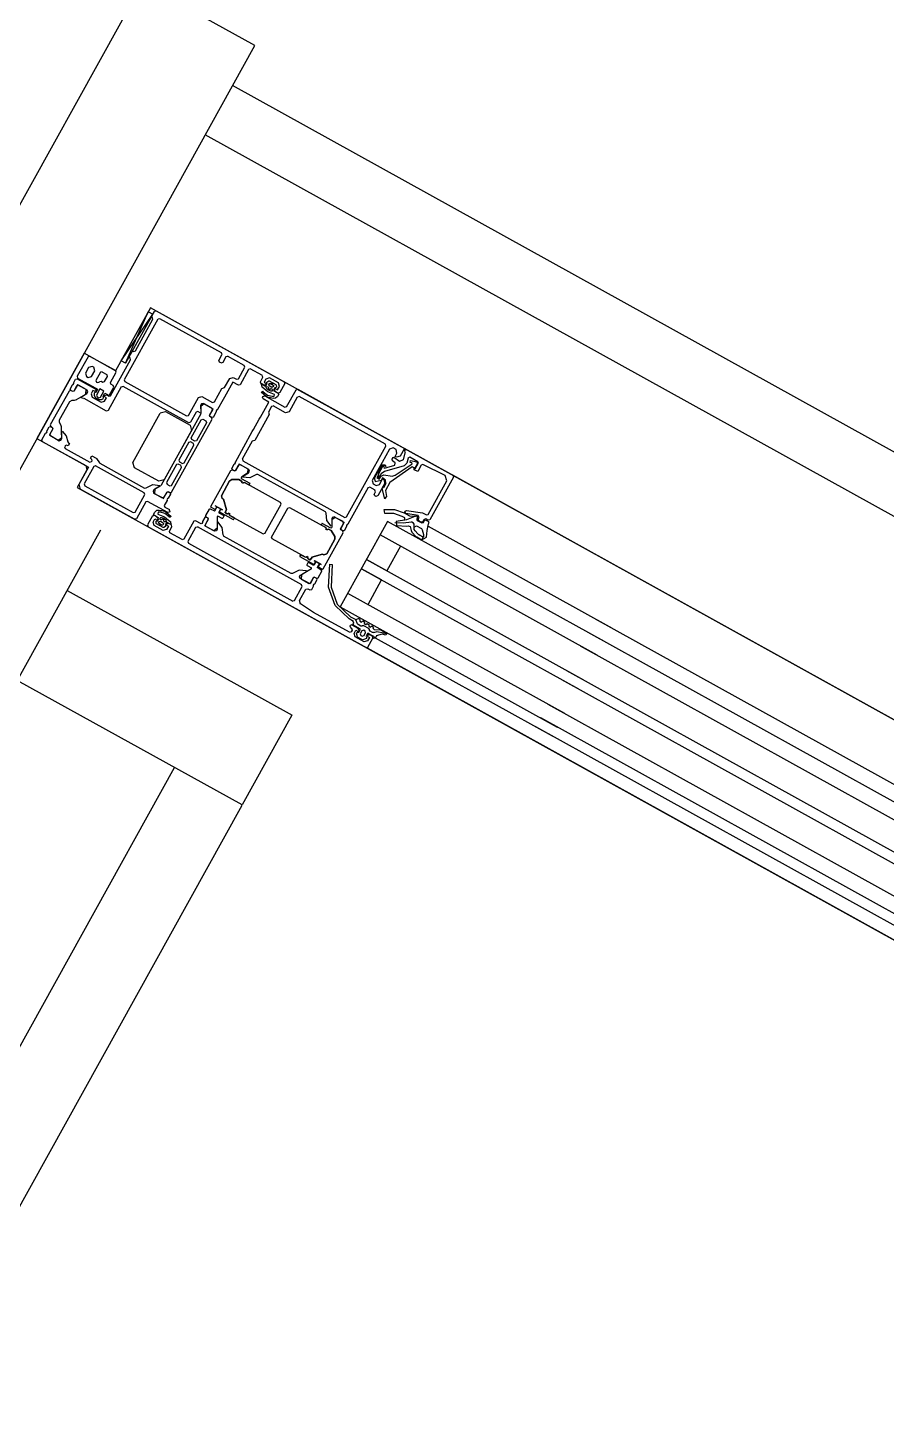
# Model space of a CAD drawing. Header units: metres. Extents: x 2.5 to 42.6, y 0.9 to 31.9.
# Drawn here: x 26.2797 to 26.4112, y 11.4563 to 11.6705 of the extents above; entities that cross this region are included whole.
import ezdxf

# ---------------------------------------------------------------- set-up
doc = ezdxf.new("R2010")
doc.units = ezdxf.units.M
doc.layers.add('ARREDI', color=9, linetype='Continuous')
doc.layers.add('PARETI_STRUTTURE', color=7, linetype='Continuous')

msp = doc.modelspace()

# ---------------------------------------------------------------- linework, layer by layer
at = {"layer": 'ARREDI'}
for points in [[(26.82266, 11.33715), (26.29852, 11.62766)], [(26.2873, 11.60012), (26.80524, 11.31303)], [(26.36549, 11.57794), (26.50703, 11.49949)], [(26.36663, 11.58), (26.50818, 11.50156)], [(26.36434, 11.57586), (26.50588, 11.49741)], [(26.36224, 11.57207), (26.50378, 11.49363)], [(26.36147, 11.57069), (26.50302, 11.49225)], [(26.35938, 11.56692), (26.50092, 11.48847)], [(26.35747, 11.56347), (26.49901, 11.48503)], [(26.35824, 11.56485), (26.49978, 11.4864)]]:
    msp.add_lwpolyline(points, dxfattribs=at)
at = {"layer": 'PARETI_STRUTTURE'}
for points in [[(26.3145, 11.66787), (26.29728, 11.67741), (26.24955, 11.59132), (26.26678, 11.58177)], [(26.3172, 11.61606), (26.31721, 11.61602), (26.3172, 11.61598), (26.31717, 11.61595), (26.31713, 11.61594), (26.31709, 11.61595), (26.31706, 11.61598), (26.31706, 11.61602), (26.31706, 11.61606), (26.31709, 11.61609), (26.31713, 11.6161), (26.31717, 11.61609)], [(26.31064, 11.60112), (26.31097, 11.60132)], [(26.31097, 11.60132), (26.31205, 11.60134), (26.31247, 11.6011), (26.31205, 11.60134)], [(26.31248, 11.60111), (26.31252, 11.60095)], [(26.31248, 11.60088), (26.31269, 11.60076)], [(26.31272, 11.60084), (26.31289, 11.60088)], [(26.30951, 11.59843), (26.30938, 11.59886)], [(26.31017, 11.59671), (26.30971, 11.59832)], [(26.31046, 11.59617), (26.31041, 11.5961), (26.31037, 11.59606), (26.31032, 11.59605), (26.31026, 11.59606), (26.30998, 11.59621), (26.30996, 11.59624), (26.30994, 11.59628), (26.30996, 11.59631), (26.31016, 11.59671), (26.30996, 11.59631), (26.30994, 11.59628), (26.30996, 11.59624), (26.30998, 11.59621), (26.31026, 11.59606), (26.31032, 11.59605), (26.31037, 11.59606), (26.31041, 11.5961)], [(26.31066, 11.59606), (26.31046, 11.59617)], [(26.29995, 11.59435), (26.29994, 11.59439), (26.29995, 11.59443), (26.29998, 11.59446), (26.30002, 11.59447), (26.30006, 11.59446), (26.30009, 11.59443), (26.30009, 11.59439), (26.30009, 11.59435), (26.30006, 11.59432), (26.30002, 11.59431), (26.29998, 11.59432)], [(26.3254, 11.5938), (26.32535, 11.59397)], [(26.32557, 11.59363), (26.32536, 11.59374)], [(26.32577, 11.59374), (26.3256, 11.5937)], [(26.32674, 11.59258), (26.32619, 11.59351), (26.32577, 11.59373), (26.32619, 11.59351)], [(26.32676, 11.59219), (26.32674, 11.59258)], [(26.32244, 11.58953), (26.32265, 11.58941)], [(26.32265, 11.58941), (26.32261, 11.58935), (26.32259, 11.58929), (26.32261, 11.58923), (26.32266, 11.58918), (26.32293, 11.58903), (26.32297, 11.58903), (26.32301, 11.58904), (26.32304, 11.58907), (26.32326, 11.58946), (26.32304, 11.58907), (26.32301, 11.58904), (26.32297, 11.58903), (26.32293, 11.58903), (26.32266, 11.58918), (26.32261, 11.58923), (26.32259, 11.58929), (26.32261, 11.58935)], [(26.32325, 11.58946), (26.32486, 11.58992)], [(26.32507, 11.5898), (26.3255, 11.58993)]]:
    msp.add_lwpolyline(points, close=True, dxfattribs=at)
for points in [[(26.84487, 11.36585), (26.31109, 11.66171)], [(26.84069, 11.35832), (26.30691, 11.65418)], [(26.31915, 11.61622), (26.29852, 11.62767), (26.29317, 11.61801), (26.28835, 11.6207), (26.2811, 11.60761), (26.28902, 11.60322)], [(26.29911, 11.62711), (26.29937, 11.62719)], [(26.29938, 11.62719), (26.319, 11.61631)], [(26.29401, 11.61954), (26.29818, 11.62705), (26.29886, 11.62666), (26.2947, 11.61916), (26.29401, 11.61954), (26.29886, 11.62666)], [(26.29965, 11.6259), (26.2945, 11.61661)], [(26.2947, 11.61916), (26.29817, 11.62705)], [(26.29621, 11.62107), (26.29888, 11.62589)], [(26.29873, 11.62642), (26.2991, 11.6271)], [(26.29877, 11.62618), (26.29873, 11.62643)], [(26.29883, 11.62613), (26.29878, 11.62618)], [(26.29888, 11.62588), (26.29884, 11.62613)], [(26.29992, 11.62598), (26.29966, 11.62589)], [(26.30939, 11.62073), (26.29992, 11.62598)], [(26.29529, 11.62022), (26.29567, 11.6209)], [(26.29567, 11.62091), (26.29591, 11.621)], [(26.2959, 11.621), (26.29597, 11.62097)], [(26.29598, 11.62097), (26.29621, 11.62107)], [(26.28895, 11.62015), (26.28728, 11.61715)], [(26.28921, 11.62021), (26.28895, 11.62016)], [(26.28957, 11.61867), (26.28902, 11.61851)], [(26.29317, 11.61802), (26.28921, 11.62021)], [(26.28981, 11.61853), (26.28957, 11.61867)], [(26.29238, 11.61417), (26.29544, 11.61968)], [(26.29534, 11.61998), (26.2953, 11.62023)], [(26.2954, 11.61993), (26.29534, 11.61998)], [(26.29544, 11.61968), (26.2954, 11.61993)], [(26.30899, 11.6196), (26.30946, 11.62046)], [(26.30907, 11.61933), (26.30899, 11.6196)], [(26.30931, 11.6192), (26.30907, 11.61934)], [(26.30958, 11.61928), (26.30931, 11.61919)], [(26.30947, 11.62046), (26.30939, 11.62073)], [(26.31005, 11.62014), (26.30958, 11.61928)], [(26.31032, 11.62021), (26.31006, 11.62013)], [(26.31287, 11.6188), (26.31033, 11.62022)], [(26.31295, 11.61853), (26.31286, 11.6188)], [(26.28675, 11.61618), (26.28704, 11.61669)], [(26.28703, 11.61669), (26.2873, 11.61678)], [(26.28729, 11.61715), (26.28733, 11.61689)], [(26.2873, 11.61677), (26.29005, 11.61524)], [(26.28733, 11.61689), (26.29014, 11.61532)], [(26.28855, 11.61765), (26.28871, 11.61711)], [(26.28903, 11.61851), (26.28856, 11.61765)], [(26.28871, 11.61712), (26.28894, 11.61698)], [(26.28895, 11.61698), (26.28949, 11.61714)], [(26.28948, 11.61714), (26.28996, 11.618)], [(26.28996, 11.618), (26.28981, 11.61854)], [(26.29083, 11.61778), (26.29012, 11.61652)], [(26.29013, 11.61651), (26.29024, 11.61628)], [(26.2911, 11.61782), (26.29083, 11.61778)], [(26.29185, 11.6174), (26.29109, 11.61781)], [(26.29148, 11.61635), (26.29192, 11.61714)], [(26.29192, 11.61714), (26.29186, 11.6174)], [(26.2924, 11.61621), (26.29326, 11.61777)], [(26.29325, 11.61777), (26.29317, 11.61802)], [(26.2945, 11.61661), (26.29459, 11.61634)], [(26.3083, 11.61324), (26.30944, 11.6153), (26.30987, 11.61543), (26.31066, 11.61683)], [(26.31066, 11.61684), (26.3112, 11.61699)], [(26.31119, 11.61699), (26.3117, 11.6167)], [(26.31171, 11.6167), (26.31197, 11.61679)], [(26.31198, 11.61678), (26.31295, 11.61853)], [(26.31353, 11.61821), (26.31224, 11.61586)], [(26.3138, 11.61829), (26.31354, 11.6182)], [(26.31566, 11.61726), (26.3138, 11.61829)], [(26.31536, 11.6163), (26.31573, 11.617)], [(26.31574, 11.61699), (26.31565, 11.61725)], [(26.31619, 11.61674), (26.3159, 11.61623), (26.31624, 11.61603), (26.31615, 11.61587)], [(26.31672, 11.6169), (26.31618, 11.61674)], [(26.3181, 11.61613), (26.31672, 11.6169)], [(26.28604, 11.6149), (26.28316, 11.60971)], [(26.28631, 11.61498), (26.28604, 11.61489)], [(26.2862, 11.6152), (26.28655, 11.61583)], [(26.28625, 11.61503), (26.28621, 11.6152)], [(26.28659, 11.61485), (26.28625, 11.61503)], [(26.28659, 11.61482), (26.28631, 11.61498)], [(26.28656, 11.61583), (26.28668, 11.61589)], [(26.28675, 11.61489), (26.28658, 11.61485)], [(26.28675, 11.61487), (26.28658, 11.61483)], [(26.28668, 11.61589), (26.28676, 11.61604)], [(26.28676, 11.61605), (26.28675, 11.61618)], [(26.28882, 11.61504), (26.28733, 11.61586), (26.28675, 11.61489)], [(26.2872, 11.6157), (26.28675, 11.61486)], [(26.2872, 11.6136), (26.28862, 11.61444)], [(26.28747, 11.61577), (26.28721, 11.61569)], [(26.28734, 11.61586), (26.28727, 11.61585)], [(26.28867, 11.61511), (26.28747, 11.61577)], [(26.28783, 11.61397), (26.28876, 11.61453), (26.2889, 11.61478)], [(26.28862, 11.61445), (26.28867, 11.61511)], [(26.2889, 11.61477), (26.28881, 11.61504)], [(26.29013, 11.61498), (26.29004, 11.61481), (26.28969, 11.61499), (26.28941, 11.61448)], [(26.28941, 11.61448), (26.28956, 11.61394)], [(26.29004, 11.61468), (26.28989, 11.61457)], [(26.28989, 11.61456), (26.28989, 11.6142)], [(26.29018, 11.61473), (26.29004, 11.61468)], [(26.29006, 11.61524), (26.29014, 11.61498)], [(26.29015, 11.61533), (26.29041, 11.61516)], [(26.29041, 11.61516), (26.29018, 11.61473)], [(26.29024, 11.61627), (26.29037, 11.61619)], [(26.29076, 11.61521), (26.29025, 11.61428)], [(26.29038, 11.61619), (26.29063, 11.61627)], [(26.29063, 11.61628), (26.29068, 11.61637)], [(26.29068, 11.61638), (26.29095, 11.61642)], [(26.29138, 11.61487), (26.29075, 11.61522)], [(26.29086, 11.61394), (26.29138, 11.61487)], [(26.29095, 11.61642), (26.29123, 11.61626)], [(26.29123, 11.61626), (26.29148, 11.61635)], [(26.29128, 11.61413), (26.29152, 11.61455)], [(26.29152, 11.61455), (26.2918, 11.61441)], [(26.2918, 11.61441), (26.29208, 11.61426)], [(26.29403, 11.61552), (26.29203, 11.6119)], [(26.29224, 11.6143), (26.29289, 11.61549)], [(26.29243, 11.61595), (26.29239, 11.61622)], [(26.29281, 11.61574), (26.29243, 11.61595)], [(26.29289, 11.61549), (26.29281, 11.61574)], [(26.2943, 11.61559), (26.29404, 11.61551)], [(26.30436, 11.61002), (26.2943, 11.61559)], [(26.29458, 11.61634), (26.30405, 11.61109)], [(26.31197, 11.61579), (26.31111, 11.61627), (26.30983, 11.61396)], [(26.31224, 11.61587), (26.31197, 11.61579)], [(26.31543, 11.61603), (26.31535, 11.6163)], [(26.31588, 11.61579), (26.31544, 11.61604)], [(26.3163, 11.61403), (26.31548, 11.61473)], [(26.31549, 11.61472), (26.31571, 11.61489)], [(26.31554, 11.61597), (26.31608, 11.61566)], [(26.31561, 11.61549), (26.31554, 11.61596)], [(26.31561, 11.61549), (26.31561, 11.61549)], [(26.31753, 11.61437), (26.31649, 11.61479), (26.31561, 11.61549)], [(26.31571, 11.61488), (26.31578, 11.6148)], [(26.31578, 11.61479), (26.31643, 11.61428)], [(26.31615, 11.61586), (26.31589, 11.61578)], [(26.31608, 11.61567), (26.31619, 11.6157)], [(26.31619, 11.6157), (26.31637, 11.61603)], [(26.31623, 11.61543), (26.31623, 11.61546), (26.31626, 11.61558), (26.31649, 11.61555)], [(26.31631, 11.61524), (26.31623, 11.61543)], [(26.31695, 11.61487), (26.31675, 11.61497), (26.3165, 11.61511), (26.31631, 11.61524)], [(26.31634, 11.61626), (26.31662, 11.61644)], [(26.31634, 11.61614), (26.31634, 11.61626)], [(26.31637, 11.61603), (26.31634, 11.61614)], [(26.31649, 11.61556), (26.3166, 11.61545)], [(26.3166, 11.61544), (26.3166, 11.61505), (26.31693, 11.61526)], [(26.31662, 11.61644), (26.3167, 11.61644)], [(26.31664, 11.61585), (26.31678, 11.61609)], [(26.31668, 11.61569), (26.31664, 11.61586)], [(26.3171, 11.61546), (26.31668, 11.6157)], [(26.3167, 11.61645), (26.31772, 11.61588)], [(26.31677, 11.6161), (26.3174, 11.61575)], [(26.31693, 11.61526), (26.31708, 11.61523)], [(26.31709, 11.6149), (26.31695, 11.61487)], [(26.31708, 11.61523), (26.31722, 11.61503), (26.31708, 11.61489)], [(26.31726, 11.61551), (26.31709, 11.61547)], [(26.31739, 11.61575), (26.31725, 11.61552)], [(26.31755, 11.61538), (26.31736, 11.61505)], [(26.31736, 11.61505), (26.31739, 11.61494)], [(26.31739, 11.61494), (26.31813, 11.61453)], [(26.31746, 11.61409), (26.31753, 11.61438)], [(26.3176, 11.61483), (26.31752, 11.6151)], [(26.31753, 11.6151), (26.31762, 11.61527), (26.31797, 11.61509), (26.31825, 11.6156)], [(26.31765, 11.61541), (26.31754, 11.61539)], [(26.31805, 11.61458), (26.31761, 11.61483)], [(26.31778, 11.61548), (26.31765, 11.61541)], [(26.31772, 11.61588), (26.31776, 11.61581)], [(26.31776, 11.61582), (26.31779, 11.61548)], [(26.31816, 11.61443), (26.31796, 11.61408), (26.31792, 11.61401)], [(26.31832, 11.61466), (26.31805, 11.61458)], [(26.31825, 11.6156), (26.3181, 11.61614)], [(26.31813, 11.61453), (26.31816, 11.61442)], [(26.31908, 11.61604), (26.31832, 11.61466)], [(26.319, 11.61631), (26.31909, 11.61604)], [(26.31937, 11.6125), (26.3208, 11.61508)], [(26.3208, 11.61508), (26.32107, 11.61517)], [(26.3209, 11.61525), (26.33743, 11.60609)], [(26.32107, 11.61516), (26.33743, 11.60609), (26.33678, 11.60492), (26.3362, 11.60476), (26.33599, 11.60487), (26.33627, 11.60538)], [(26.28457, 11.61046), (26.28615, 11.61331)], [(26.28615, 11.61331), (26.28649, 11.61352)], [(26.28649, 11.61351), (26.28689, 11.61351)], [(26.28689, 11.61351), (26.28721, 11.6136)], [(26.28784, 11.61388), (26.28784, 11.61397)], [(26.28827, 11.61374), (26.28784, 11.61387)], [(26.28833, 11.61372), (26.28828, 11.61375)], [(26.29176, 11.61182), (26.28833, 11.61373)], [(26.28956, 11.61394), (26.29094, 11.61318)], [(26.2899, 11.61421), (26.29011, 11.61387)], [(26.2901, 11.61387), (26.29062, 11.61359)], [(26.29024, 11.61428), (26.29033, 11.61402)], [(26.29032, 11.61402), (26.2906, 11.61386)], [(26.2906, 11.61386), (26.29086, 11.61395)], [(26.29061, 11.61358), (26.291, 11.6136)], [(26.29094, 11.61318), (26.29148, 11.61333)], [(26.29101, 11.61359), (26.29131, 11.61377)], [(26.29132, 11.61398), (26.29128, 11.61413)], [(26.29131, 11.61378), (26.29131, 11.61397)], [(26.29147, 11.61333), (26.29176, 11.61385), (26.29142, 11.61404), (26.29151, 11.61421)], [(26.29151, 11.61421), (26.29177, 11.6143)], [(26.29178, 11.61429), (26.29212, 11.6141)], [(26.29208, 11.61426), (26.29224, 11.6143)], [(26.29212, 11.6141), (26.29239, 11.61417)], [(26.30432, 11.61117), (26.30585, 11.61392)], [(26.30584, 11.61392), (26.30639, 11.61407)], [(26.30633, 11.61293), (26.30619, 11.61269), (26.30622, 11.6116)], [(26.3062, 11.61253), (26.30621, 11.61149)], [(26.30673, 11.61293), (26.30621, 11.61254)], [(26.3066, 11.61301), (26.30633, 11.61292)], [(26.30638, 11.61408), (26.30803, 11.61316)], [(26.30757, 11.61117), (26.3081, 11.61212), (26.3066, 11.613)], [(26.30793, 11.61226), (26.30674, 11.61293)], [(26.30801, 11.612), (26.30792, 11.61226)], [(26.30803, 11.61316), (26.3083, 11.61324)], [(26.3081, 11.61212), (26.30808, 11.61219)], [(26.30964, 11.61362), (26.30878, 11.61206)], [(26.30983, 11.61396), (26.30963, 11.61362)], [(26.31705, 11.61253), (26.31657, 11.61167), (26.31667, 11.61129), (26.31448, 11.60733), (26.3141, 11.60722), (26.31257, 11.60447)], [(26.31534, 11.61091), (26.31662, 11.61321), (26.31576, 11.61369)], [(26.31576, 11.61369), (26.31567, 11.61396)], [(26.31568, 11.61396), (26.31574, 11.61406)], [(26.31574, 11.61406), (26.316, 11.61415)], [(26.316, 11.61414), (26.3191, 11.61242)], [(26.31767, 11.6138), (26.31762, 11.61378), (26.31732, 11.61377), (26.31712, 11.6138), (26.3169, 11.61383), (26.31669, 11.61387), (26.3165, 11.61394), (26.3163, 11.61403)], [(26.31644, 11.61427), (26.31713, 11.61409)], [(26.31731, 11.6126), (26.31705, 11.61252)], [(26.31713, 11.61409), (26.31731, 11.61407), (26.31746, 11.61409)], [(26.31921, 11.61156), (26.31732, 11.61261)], [(26.31792, 11.61401), (26.31767, 11.61379)], [(26.3191, 11.61242), (26.31937, 11.61251)], [(26.321, 11.61398), (26.31974, 11.6117)], [(26.32127, 11.61406), (26.32101, 11.61398)], [(26.3345, 11.60673), (26.32127, 11.61406)], [(26.28458, 11.61006), (26.28456, 11.61046)], [(26.28479, 11.60972), (26.28458, 11.61006)], [(26.29203, 11.6119), (26.29176, 11.61182)], [(26.29581, 11.60395), (26.30001, 11.61152)], [(26.30001, 11.61153), (26.30082, 11.61176)], [(26.3062, 11.6114), (26.30014, 11.60047)], [(26.30082, 11.61176), (26.30457, 11.60967)], [(26.30175, 11.5994), (26.30795, 11.61058)], [(26.30405, 11.61109), (26.30431, 11.61117)], [(26.30462, 11.6101), (26.30436, 11.61001)], [(26.3055, 11.61168), (26.30463, 11.6101)], [(26.30475, 11.60773), (26.30628, 11.61048)], [(26.30577, 11.61175), (26.3055, 11.61167)], [(26.30614, 11.61155), (26.30576, 11.61176)], [(26.30622, 11.6116), (26.30613, 11.61156)], [(26.30622, 11.6115), (26.30619, 11.6114)], [(26.30628, 11.61048), (26.30655, 11.61056)], [(26.30655, 11.61056), (26.30699, 11.61031)], [(26.307, 11.61031), (26.30708, 11.61005)], [(26.30755, 11.61117), (26.30801, 11.612)], [(26.3076, 11.61101), (26.30755, 11.61118)], [(26.30762, 11.61101), (26.30757, 11.61118)], [(26.30787, 11.61085), (26.3076, 11.61101)], [(26.30795, 11.61082), (26.30762, 11.61101)], [(26.30795, 11.61059), (26.30787, 11.61085)], [(26.30811, 11.61087), (26.30795, 11.61083)], [(26.30859, 11.61172), (26.30812, 11.61086)], [(26.30866, 11.61201), (26.30857, 11.61186)], [(26.30857, 11.61186), (26.30859, 11.61172)], [(26.30878, 11.61207), (26.30865, 11.61201)], [(26.31429, 11.60901), (26.31515, 11.61057)], [(26.31515, 11.61056), (26.31534, 11.61091)], [(26.31974, 11.61171), (26.3192, 11.61156)], [(26.28188, 11.6074), (26.28245, 11.60842)], [(26.28245, 11.60843), (26.28258, 11.60849)], [(26.28257, 11.60849), (26.28266, 11.60864)], [(26.28264, 11.60877), (26.283, 11.60943)], [(26.28266, 11.60864), (26.28265, 11.60878)], [(26.283, 11.60942), (26.28317, 11.60946)], [(26.28355, 11.60912), (26.28302, 11.60818), (26.28452, 11.60729)], [(26.28302, 11.60817), (26.28303, 11.6081)], [(26.28356, 11.60912), (26.2831, 11.60829)], [(26.2831, 11.6083), (26.28319, 11.60803)], [(26.28316, 11.60971), (26.28324, 11.60944)], [(26.28316, 11.60947), (26.2835, 11.60929)], [(26.28318, 11.60803), (26.28438, 11.60736)], [(26.28324, 11.60944), (26.28351, 11.60929)], [(26.2835, 11.60928), (26.28354, 11.60911)], [(26.28352, 11.60928), (26.28356, 11.60912)], [(26.28488, 11.60941), (26.28478, 11.60972)], [(26.28479, 11.60736), (26.28492, 11.6076), (26.2849, 11.6087)], [(26.28491, 11.60776), (26.28488, 11.60941)], [(26.2849, 11.60869), (26.28498, 11.60873)], [(26.28499, 11.60874), (26.28561, 11.60803), (26.28583, 11.60712)], [(26.3048, 11.60887), (26.30061, 11.60129)], [(26.30457, 11.60968), (26.30481, 11.60887)], [(26.30707, 11.61004), (26.30555, 11.60729)], [(26.31152, 11.60402), (26.3141, 11.60867)], [(26.3141, 11.60867), (26.31429, 11.60902)], [(26.28196, 11.60713), (26.28187, 11.60739)], [(26.28867, 11.60341), (26.28196, 11.60713)], [(26.28438, 11.60737), (26.28491, 11.60775)], [(26.28452, 11.60728), (26.28478, 11.60737)], [(26.28536, 11.60637), (26.28544, 11.6061)], [(26.28542, 11.60648), (26.28537, 11.60637)], [(26.28563, 11.60658), (26.28542, 11.60648)], [(26.28544, 11.6061), (26.28923, 11.604)], [(26.2859, 11.60652), (26.28563, 11.60658)], [(26.28584, 11.60712), (26.28593, 11.60695)], [(26.28609, 11.60686), (26.28589, 11.60652)], [(26.28594, 11.60695), (26.28609, 11.60686)], [(26.30437, 11.60704), (26.30286, 11.60431)], [(26.30366, 11.60388), (26.30517, 11.6066)], [(26.30464, 11.60711), (26.30438, 11.60703)], [(26.30509, 11.60687), (26.30464, 11.60712)], [(26.30483, 11.60746), (26.30475, 11.60772)], [(26.30528, 11.60721), (26.30483, 11.60746)], [(26.30516, 11.6066), (26.30508, 11.60686)], [(26.30555, 11.60729), (26.30528, 11.6072)], [(26.32856, 11.59561), (26.33457, 11.60646)], [(26.33514, 11.60601), (26.334, 11.60395)], [(26.33457, 11.60646), (26.33449, 11.60673)], [(26.33567, 11.60617), (26.33513, 11.60601)], [(26.33612, 11.60592), (26.33567, 11.60617)], [(26.33627, 11.60539), (26.33612, 11.60593)], [(26.33745, 11.60563), (26.33741, 11.60566), (26.3376, 11.60599), (26.34484, 11.60199)], [(26.345, 11.6019), (26.33743, 11.60609), (26.53889, 11.49443)], [(26.28923, 11.604), (26.28949, 11.60408)], [(26.28953, 11.60442), (26.28933, 11.60461)], [(26.28934, 11.60461), (26.28953, 11.60496)], [(26.28949, 11.60408), (26.28955, 11.60419)], [(26.28953, 11.60496), (26.29018, 11.6046)], [(26.28955, 11.60419), (26.28953, 11.60441)], [(26.29018, 11.6046), (26.29025, 11.60454)], [(26.29025, 11.60454), (26.29069, 11.60388)], [(26.29069, 11.60389), (26.29076, 11.60383)], [(26.29076, 11.60383), (26.2976, 11.60003)], [(26.29605, 11.60315), (26.29581, 11.60395)], [(26.30248, 11.60363), (26.30095, 11.60088)], [(26.30275, 11.6037), (26.30249, 11.60362)], [(26.3032, 11.60346), (26.30275, 11.60371)], [(26.30286, 11.60432), (26.30295, 11.60405)], [(26.30294, 11.60405), (26.30339, 11.6038)], [(26.30339, 11.6038), (26.30365, 11.60388)], [(26.31097, 11.60303), (26.31133, 11.60368)], [(26.31133, 11.60368), (26.31146, 11.60373)], [(26.31145, 11.60373), (26.31154, 11.60389)], [(26.31154, 11.60389), (26.31152, 11.60403)], [(26.31359, 11.60288), (26.3121, 11.6037), (26.31152, 11.60272)], [(26.31198, 11.60354), (26.31224, 11.60362)], [(26.31211, 11.6037), (26.31204, 11.60368)], [(26.31225, 11.60362), (26.31344, 11.60295)], [(26.31258, 11.60447), (26.31266, 11.60421)], [(26.31266, 11.6042), (26.3283, 11.59554)], [(26.3328, 11.60154), (26.33397, 11.60364)], [(26.33399, 11.60395), (26.3338, 11.6036)], [(26.33397, 11.60365), (26.33447, 11.60359)], [(26.33943, 11.60378), (26.339, 11.6031), (26.33862, 11.60329), (26.33518, 11.60086), (26.3345, 11.59964)], [(26.33552, 11.60444), (26.33567, 11.60473)], [(26.33558, 11.60418), (26.33553, 11.60444)], [(26.336, 11.6039), (26.33558, 11.60418)], [(26.33568, 11.60472), (26.33579, 11.60475)], [(26.33579, 11.60475), (26.33668, 11.60414)], [(26.33594, 11.60355), (26.336, 11.6039)], [(26.33597, 11.60198), (26.33859, 11.60375)], [(26.33669, 11.60414), (26.33729, 11.60438)], [(26.33729, 11.60437), (26.33754, 11.60542)], [(26.33777, 11.60385), (26.33735, 11.60342)], [(26.33755, 11.60541), (26.33745, 11.60563)], [(26.33796, 11.60462), (26.33776, 11.60385)], [(26.33824, 11.60474), (26.33795, 11.60462)], [(26.33946, 11.60407), (26.33825, 11.60474)], [(26.33827, 11.60396), (26.33834, 11.60426)], [(26.33856, 11.60389), (26.33827, 11.60395)], [(26.33835, 11.60426), (26.33929, 11.60407)], [(26.33859, 11.60375), (26.33856, 11.60389)], [(26.33888, 11.6028), (26.33888, 11.60309), (26.33907, 11.60297), (26.33953, 11.6038)], [(26.33929, 11.60406), (26.33943, 11.60378)], [(26.33954, 11.6038), (26.33945, 11.60406)], [(26.34025, 11.60364), (26.33998, 11.60356)], [(26.34365, 11.60194), (26.34025, 11.60363)], [(26.28902, 11.60322), (26.28729, 11.60012), (26.29625, 11.59516)], [(26.28758, 11.60063), (26.28882, 11.60287)], [(26.28985, 11.60334), (26.28836, 11.60066)], [(26.28883, 11.60287), (26.28867, 11.60341)], [(26.29012, 11.60342), (26.28985, 11.60333)], [(26.29756, 11.59929), (26.29011, 11.60342)], [(26.2998, 11.60107), (26.29605, 11.60315)], [(26.30175, 11.60043), (26.30328, 11.60318)], [(26.30327, 11.60319), (26.30319, 11.60345)], [(26.30856, 11.59722), (26.30861, 11.59718), (26.30863, 11.59711), (26.30861, 11.59706), (26.30843, 11.59679), (26.3084, 11.59677), (26.30836, 11.59675), (26.30832, 11.59677), (26.30776, 11.59709), (26.30774, 11.59711), (26.30772, 11.59714), (26.30774, 11.59718), (26.31081, 11.60274)], [(26.31081, 11.60274), (26.31108, 11.60283)], [(26.31102, 11.60287), (26.31098, 11.60304)], [(26.31136, 11.60268), (26.31102, 11.60286)], [(26.31108, 11.60282), (26.31136, 11.60267)], [(26.31152, 11.60273), (26.31135, 11.60269)], [(26.31136, 11.60267), (26.31153, 11.60271)], [(26.31152, 11.60271), (26.31198, 11.60355)], [(26.31243, 11.60168), (26.31239, 11.60161)], [(26.31239, 11.60161), (26.31242, 11.6015)], [(26.31242, 11.6015), (26.31372, 11.60078)], [(26.3125, 11.60175), (26.31243, 11.60168)], [(26.31339, 11.60229), (26.3125, 11.60175)], [(26.3126, 11.60181), (26.31353, 11.60236), (26.31367, 11.60261)], [(26.3126, 11.60171), (26.3126, 11.60181)], [(26.31474, 11.60208), (26.31372, 11.60158), (26.31261, 11.60171)], [(26.31344, 11.60295), (26.31339, 11.60229)], [(26.31366, 11.60261), (26.31358, 11.60287)], [(26.31497, 11.60211), (26.31473, 11.60209)], [(26.3253, 11.59639), (26.31496, 11.60211)], [(26.3338, 11.6036), (26.33247, 11.60119)], [(26.33296, 11.60101), (26.3328, 11.60155)], [(26.3334, 11.60198), (26.33318, 11.60157)], [(26.33319, 11.60158), (26.33356, 11.60137)], [(26.33328, 11.60154), (26.33348, 11.6019)], [(26.33345, 11.60144), (26.33329, 11.60154)], [(26.33341, 11.60218), (26.33341, 11.60197)], [(26.3341, 11.60356), (26.33342, 11.60232)], [(26.33342, 11.60232), (26.33342, 11.60218)], [(26.33387, 11.60219), (26.33345, 11.60144)], [(26.33348, 11.6019), (26.3335, 11.60213)], [(26.33349, 11.60224), (26.33412, 11.60338)], [(26.33349, 11.60213), (26.33349, 11.60224)], [(26.33356, 11.60137), (26.33384, 11.60187)], [(26.33451, 11.60125), (26.33405, 11.60161), (26.33383, 11.60119)], [(26.33384, 11.60187), (26.33424, 11.60206)], [(26.33434, 11.60256), (26.33387, 11.60219)], [(26.33432, 11.60355), (26.3341, 11.60355)], [(26.33412, 11.60337), (26.33419, 11.60336)], [(26.3342, 11.60336), (26.33425, 11.60316)], [(26.33425, 11.60315), (26.33434, 11.6031)], [(26.33425, 11.60207), (26.33551, 11.60187)], [(26.33439, 11.60331), (26.33432, 11.60355)], [(26.33434, 11.60309), (26.33594, 11.60355)], [(26.33736, 11.60343), (26.33434, 11.60256)], [(26.33454, 11.60336), (26.33439, 11.60332)], [(26.33448, 11.60359), (26.33455, 11.60335)], [(26.33551, 11.60187), (26.33597, 11.60199)], [(26.33945, 11.60258), (26.33888, 11.60281)], [(26.33999, 11.60356), (26.33945, 11.60259)], [(26.34491, 11.60172), (26.34129, 11.59518)], [(26.3439, 11.60112), (26.34365, 11.60194)], [(26.37342, 11.58614), (26.34483, 11.60199), (26.34492, 11.60173)], [(26.345, 11.60189), (26.53131, 11.49863), (26.53889, 11.49444)], [(26.28781, 11.59983), (26.28758, 11.60064)], [(26.29608, 11.59525), (26.28782, 11.59983)], [(26.28836, 11.60065), (26.28844, 11.60039)], [(26.28844, 11.60039), (26.29588, 11.59626)], [(26.2976, 11.60003), (26.29784, 11.60006)], [(26.29784, 11.60006), (26.29885, 11.60056), (26.29996, 11.60043)], [(26.29997, 11.60034), (26.29904, 11.59978), (26.2989, 11.59953)], [(26.2989, 11.59953), (26.29899, 11.59927)], [(26.29898, 11.59927), (26.30052, 11.59846), (26.30105, 11.59942)], [(26.29918, 11.59985), (26.29912, 11.59919)], [(26.30006, 11.60039), (26.29918, 11.59986)], [(26.3006, 11.6013), (26.2998, 11.60106)], [(26.29996, 11.60043), (26.29996, 11.60034)], [(26.30014, 11.60046), (26.30007, 11.60039)], [(26.30059, 11.59861), (26.30105, 11.59944)], [(26.30096, 11.60087), (26.30104, 11.60061)], [(26.30103, 11.60061), (26.30148, 11.60036)], [(26.30105, 11.59943), (26.30121, 11.59947)], [(26.30105, 11.59941), (26.30122, 11.59946)], [(26.30121, 11.59948), (26.30149, 11.59933)], [(26.30121, 11.59946), (26.30155, 11.59928)], [(26.30148, 11.60036), (26.30174, 11.60044)], [(26.30149, 11.59932), (26.30175, 11.59941)], [(26.30938, 11.59886), (26.31063, 11.60112), (26.30938, 11.59886)], [(26.31252, 11.60095), (26.31248, 11.60088), (26.31252, 11.60095)], [(26.31269, 11.60076), (26.31273, 11.60083), (26.31269, 11.60076)], [(26.31843, 11.59781), (26.31289, 11.60088), (26.31357, 11.6005)], [(26.31373, 11.60077), (26.31357, 11.6005)], [(26.33185, 11.60009), (26.32874, 11.59448)], [(26.33212, 11.60017), (26.33186, 11.60008)], [(26.33291, 11.59973), (26.33212, 11.60017)], [(26.33246, 11.60119), (26.33262, 11.60065)], [(26.33262, 11.60066), (26.33306, 11.60041)], [(26.3328, 11.59912), (26.33299, 11.59946)], [(26.33299, 11.59946), (26.3329, 11.59973)], [(26.33383, 11.6012), (26.33295, 11.601)], [(26.33306, 11.60041), (26.3336, 11.60056)], [(26.3344, 11.60079), (26.33332, 11.59884)], [(26.3336, 11.60056), (26.33407, 11.60142), (26.33425, 11.60133)], [(26.33439, 11.59837), (26.33398, 11.59994)], [(26.33399, 11.59994), (26.3341, 11.60005)], [(26.33409, 11.60004), (26.33422, 11.60013)], [(26.33423, 11.60013), (26.33459, 11.60076)], [(26.33425, 11.60133), (26.3344, 11.60079)], [(26.33449, 11.59963), (26.33467, 11.59875)], [(26.33458, 11.60077), (26.33451, 11.60124)], [(26.34105, 11.59598), (26.3439, 11.60112)], [(26.29614, 11.59634), (26.29763, 11.59902)], [(26.29778, 11.59791), (26.29635, 11.59533)], [(26.29763, 11.59903), (26.29755, 11.59929)], [(26.29805, 11.59799), (26.29778, 11.5979)], [(26.30115, 11.59627), (26.29805, 11.59799)], [(26.29912, 11.59919), (26.30032, 11.59853)], [(26.30032, 11.59853), (26.30059, 11.59861)], [(26.30046, 11.59845), (26.30053, 11.59846)], [(26.30105, 11.59812), (26.30063, 11.59736)], [(26.30063, 11.59736), (26.30071, 11.5971)], [(26.30103, 11.59825), (26.30105, 11.59812)], [(26.30112, 11.59841), (26.30104, 11.59826)], [(26.30124, 11.59847), (26.30111, 11.59841)], [(26.3016, 11.59911), (26.30124, 11.59846)], [(26.30155, 11.59927), (26.30159, 11.59911)], [(26.30698, 11.59583), (26.30754, 11.59681), (26.30756, 11.59686), (26.30759, 11.59686), (26.30763, 11.59686), (26.30829, 11.59656), (26.30833, 11.59655), (26.30837, 11.59656), (26.3084, 11.59659), (26.30866, 11.59708), (26.30868, 11.59712), (26.30866, 11.59715), (26.30863, 11.59718), (26.30851, 11.59725), (26.30843, 11.5973)], [(26.30952, 11.59669), (26.30843, 11.5973)], [(26.30851, 11.59725), (26.30944, 11.59674)], [(26.30971, 11.59832), (26.3095, 11.59843), (26.30971, 11.59832)], [(26.31604, 11.59308), (26.31851, 11.59754)], [(26.31851, 11.59754), (26.31842, 11.5978)], [(26.33287, 11.59885), (26.33279, 11.59911)], [(26.33305, 11.59875), (26.33288, 11.59885)], [(26.33331, 11.59883), (26.33305, 11.59875)], [(26.33467, 11.59874), (26.33438, 11.59837)], [(26.29588, 11.59626), (26.29614, 11.59635)], [(26.29635, 11.59533), (26.29608, 11.59524)], [(26.29883, 11.59575), (26.29807, 11.59437)], [(26.2991, 11.59583), (26.29884, 11.59574)], [(26.2989, 11.59481), (26.29919, 11.59533), (26.29952, 11.59513), (26.29962, 11.59531)], [(26.29899, 11.59598), (26.29919, 11.59633), (26.29923, 11.5964)], [(26.29902, 11.59588), (26.299, 11.59599)], [(26.29976, 11.59547), (26.29903, 11.59588)], [(26.29955, 11.59558), (26.2991, 11.59583)], [(26.29924, 11.5964), (26.29949, 11.59662)], [(26.29949, 11.59661), (26.29953, 11.59663), (26.29983, 11.59664), (26.30003, 11.59661), (26.30025, 11.59658), (26.30046, 11.59654), (26.30065, 11.59647), (26.30085, 11.59638)], [(26.29963, 11.59531), (26.29954, 11.59557)], [(26.29961, 11.59503), (26.29979, 11.59536)], [(26.29962, 11.59603), (26.30067, 11.59562), (26.30154, 11.59492)], [(26.2997, 11.59632), (26.29963, 11.59603)], [(26.30002, 11.59632), (26.29984, 11.59634), (26.29969, 11.59632)], [(26.29979, 11.59536), (26.29976, 11.59547)], [(26.30007, 11.59518), (26.29993, 11.59538), (26.30007, 11.59552)], [(26.30072, 11.59614), (26.30002, 11.59632)], [(26.30007, 11.59551), (26.3002, 11.59554)], [(26.30023, 11.59515), (26.30007, 11.59518)], [(26.3002, 11.59554), (26.3004, 11.59544), (26.30065, 11.5953), (26.30084, 11.59516)], [(26.30055, 11.59497), (26.30055, 11.59536), (26.30022, 11.59515)], [(26.3007, 11.5971), (26.3014, 11.59672)], [(26.30137, 11.59562), (26.30072, 11.59613)], [(26.30084, 11.59517), (26.30092, 11.59497)], [(26.30085, 11.59638), (26.30167, 11.59568)], [(26.30141, 11.59634), (26.30115, 11.59626)], [(26.30144, 11.59553), (26.30137, 11.59561)], [(26.30139, 11.59671), (26.30148, 11.59645)], [(26.30147, 11.59645), (26.30141, 11.59635)], [(26.30166, 11.59569), (26.30144, 11.59552)], [(26.30682, 11.59554), (26.30646, 11.59489)], [(26.30698, 11.59559), (26.30682, 11.59555)], [(26.30834, 11.59341), (26.30685, 11.59423), (26.30737, 11.59524)], [(26.30692, 11.59442), (26.30738, 11.59525)], [(26.30706, 11.59556), (26.30697, 11.59583)], [(26.30732, 11.5954), (26.30699, 11.59558)], [(26.30734, 11.59541), (26.30706, 11.59556)], [(26.30737, 11.59524), (26.30732, 11.59541)], [(26.30738, 11.59525), (26.30734, 11.59541)], [(26.3087, 11.59566), (26.30873, 11.59388)], [(26.30882, 11.59573), (26.30871, 11.59566)], [(26.30944, 11.59673), (26.30932, 11.5968), (26.30928, 11.59682), (26.30925, 11.5968), (26.30921, 11.59678), (26.30897, 11.59632), (26.30896, 11.59629), (26.30897, 11.59625), (26.309, 11.59622), (26.30972, 11.59582), (26.30975, 11.59579), (26.30976, 11.59575), (26.30975, 11.59571), (26.30958, 11.5954), (26.30955, 11.59537), (26.30951, 11.59536), (26.30947, 11.59537), (26.30882, 11.59573)], [(26.31121, 11.59517), (26.30912, 11.59632), (26.3091, 11.59635), (26.3091, 11.59639), (26.3091, 11.59643), (26.30924, 11.59671), (26.30928, 11.59677), (26.30933, 11.59678), (26.3094, 11.59675), (26.30953, 11.59668)], [(26.31121, 11.59517), (26.31136, 11.59545), (26.31067, 11.59582), (26.31062, 11.59588), (26.31061, 11.59593), (26.31062, 11.59599), (26.31067, 11.59606), (26.31062, 11.59599), (26.31061, 11.59593), (26.31062, 11.59588), (26.31067, 11.59582), (26.31576, 11.593)], [(26.31707, 11.59251), (26.31954, 11.59696)], [(26.31954, 11.59697), (26.3198, 11.59705)], [(26.31981, 11.59704), (26.32535, 11.59397), (26.32467, 11.59435)], [(26.3254, 11.59618), (26.3253, 11.59638)], [(26.32621, 11.59417), (26.3255, 11.59505), (26.3254, 11.59617)], [(26.32641, 11.59555), (26.32627, 11.59531), (26.3263, 11.59421)], [(26.32628, 11.59515), (26.3263, 11.5941)], [(26.32681, 11.59554), (26.32629, 11.59515)], [(26.32667, 11.59562), (26.32641, 11.59554)], [(26.32765, 11.59379), (26.32817, 11.59473), (26.32667, 11.59562)], [(26.32801, 11.59488), (26.32682, 11.59554)], [(26.32829, 11.59554), (26.32856, 11.59562)], [(26.33432, 11.59675), (26.33589, 11.59674), (26.33736, 11.59623)], [(26.33442, 11.59613), (26.33433, 11.59676)], [(26.33707, 11.59567), (26.33579, 11.59613), (26.33443, 11.59613)], [(26.33928, 11.59575), (26.33775, 11.59516), (26.33614, 11.59489)], [(26.33748, 11.59544), (26.33707, 11.59568)], [(26.33737, 11.59622), (26.33819, 11.59576)], [(26.33743, 11.59507), (26.33749, 11.59544)], [(26.33746, 11.5964), (26.33751, 11.59651)], [(26.3376, 11.59611), (26.33746, 11.5964)], [(26.33752, 11.59651), (26.33773, 11.59661)], [(26.33953, 11.5958), (26.3376, 11.59611)], [(26.33772, 11.59661), (26.34019, 11.59622)], [(26.33819, 11.59577), (26.33918, 11.5957)], [(26.33944, 11.59562), (26.33928, 11.59574)], [(26.33936, 11.59514), (26.33943, 11.59561)], [(26.33942, 11.59502), (26.33936, 11.59514)], [(26.33952, 11.59525), (26.33966, 11.59552)], [(26.3396, 11.59499), (26.33952, 11.59525)], [(26.33967, 11.59551), (26.33953, 11.5958)], [(26.3402, 11.59621), (26.34027, 11.59619)], [(26.3404, 11.59522), (26.34021, 11.59487)], [(26.34027, 11.59619), (26.34078, 11.5959)], [(26.34067, 11.59529), (26.34041, 11.59521)], [(26.34057, 11.59509), (26.34042, 11.59502)], [(26.34111, 11.59491), (26.34058, 11.59509)], [(26.34102, 11.5951), (26.34067, 11.5953)], [(26.34079, 11.5959), (26.34105, 11.59599)], [(26.34128, 11.59518), (26.34102, 11.5951)], [(26.15041, 11.34016), (26.2909, 11.59361)], [(26.33172, 11.57549), (26.29797, 11.5942)], [(26.29807, 11.59437), (26.29815, 11.59411)], [(26.29815, 11.5941), (26.33155, 11.57559)], [(26.29905, 11.59428), (26.2989, 11.59482)], [(26.30043, 11.59351), (26.29905, 11.59428)], [(26.29939, 11.59459), (26.29936, 11.59493)], [(26.29937, 11.59493), (26.29951, 11.595)], [(26.29943, 11.59453), (26.29939, 11.5946)], [(26.30045, 11.59396), (26.29943, 11.59453)], [(26.2995, 11.595), (26.29961, 11.59502)], [(26.29976, 11.59466), (26.2999, 11.59489)], [(26.30038, 11.59431), (26.29976, 11.59466)], [(26.2999, 11.5949), (26.30006, 11.59494)], [(26.30006, 11.59494), (26.30047, 11.59472)], [(26.30051, 11.59455), (26.30038, 11.59432)], [(26.30097, 11.59367), (26.30042, 11.59351)], [(26.30053, 11.59397), (26.30045, 11.59397)], [(26.30047, 11.59471), (26.30051, 11.59455)], [(26.30081, 11.59415), (26.30053, 11.59396)], [(26.30066, 11.59485), (26.30055, 11.59496)], [(26.30092, 11.59498), (26.30092, 11.59495), (26.30089, 11.59483), (26.30066, 11.59486)], [(26.30096, 11.59471), (26.30078, 11.59437)], [(26.30078, 11.59438), (26.30081, 11.59427)], [(26.30081, 11.59427), (26.30081, 11.59415)], [(26.301, 11.59455), (26.3009, 11.59438), (26.30125, 11.59419), (26.30096, 11.59367)], [(26.30107, 11.59474), (26.30096, 11.59471)], [(26.30127, 11.59462), (26.30101, 11.59454)], [(26.30161, 11.59444), (26.30107, 11.59474)], [(26.30172, 11.59437), (26.30127, 11.59462)], [(26.30141, 11.59342), (26.30179, 11.59411)], [(26.30149, 11.59315), (26.30141, 11.59341)], [(26.30335, 11.59212), (26.30149, 11.59315)], [(26.30154, 11.59492), (26.30154, 11.59492)], [(26.30155, 11.59492), (26.30161, 11.59445)], [(26.3018, 11.59411), (26.30171, 11.59437)], [(26.30514, 11.59495), (26.30362, 11.5922)], [(26.30542, 11.59399), (26.30424, 11.59185)], [(26.30541, 11.59503), (26.30515, 11.59495)], [(26.30627, 11.59455), (26.30541, 11.59502)], [(26.30569, 11.59406), (26.30542, 11.59398)], [(26.32167, 11.58521), (26.3057, 11.59407)], [(26.30639, 11.59461), (26.30627, 11.59455)], [(26.30648, 11.59476), (26.3064, 11.59461)], [(26.30646, 11.5949), (26.30648, 11.59476)], [(26.30686, 11.59423), (26.30684, 11.5943)], [(26.307, 11.59415), (26.30692, 11.59442)], [(26.3082, 11.59349), (26.307, 11.59415)], [(26.30873, 11.59388), (26.3082, 11.59349)], [(26.30861, 11.59348), (26.30834, 11.5934)], [(26.30872, 11.59481), (26.30874, 11.59373), (26.30861, 11.59348)], [(26.30881, 11.59486), (26.30872, 11.59482)], [(26.30962, 11.59285), (26.30951, 11.59398), (26.30881, 11.59485)], [(26.31577, 11.593), (26.31603, 11.59309)], [(26.32455, 11.58836), (26.32448, 11.58837), (26.32442, 11.58836), (26.32438, 11.58832), (26.32426, 11.58803), (26.32424, 11.58799), (26.32426, 11.58794), (26.32428, 11.58792), (26.32484, 11.58761), (26.32488, 11.5876), (26.32492, 11.58761), (26.32495, 11.58764), (26.32803, 11.59319)], [(26.32482, 11.59463), (26.32466, 11.59435)], [(26.32613, 11.5939), (26.32482, 11.59462)], [(26.32536, 11.59374), (26.3254, 11.59381), (26.32536, 11.59374)], [(26.3256, 11.5937), (26.32556, 11.59363), (26.3256, 11.5937)], [(26.32623, 11.59393), (26.32612, 11.5939)], [(26.32629, 11.59422), (26.32621, 11.59418)], [(26.32627, 11.59401), (26.32623, 11.59394)], [(26.3263, 11.59411), (26.32627, 11.59401)], [(26.36807, 11.57649), (26.33483, 11.59491), (26.32758, 11.58183), (26.36082, 11.56341)], [(26.32763, 11.59378), (26.32809, 11.59462)], [(26.32768, 11.59362), (26.32764, 11.59379)], [(26.32769, 11.59363), (26.32765, 11.59379)], [(26.32796, 11.59347), (26.32768, 11.59362)], [(26.32803, 11.59344), (26.3277, 11.59362)], [(26.32803, 11.5932), (26.32795, 11.59346)], [(26.32809, 11.59461), (26.328, 11.59487)], [(26.32819, 11.59349), (26.32802, 11.59345)], [(26.32817, 11.59474), (26.32816, 11.59481)], [(26.32855, 11.59413), (26.32819, 11.59348)], [(26.32853, 11.59427), (26.32855, 11.59413)], [(26.32862, 11.59442), (26.32854, 11.59427)], [(26.32874, 11.59448), (26.32862, 11.59442)], [(26.33847, 11.59482), (26.33721, 11.59466), (26.33593, 11.59471)], [(26.33615, 11.59489), (26.33619, 11.5943)], [(26.33619, 11.5943), (26.3378, 11.5942)], [(26.3378, 11.5942), (26.338, 11.59425)], [(26.338, 11.59426), (26.33831, 11.59413)], [(26.33831, 11.59414), (26.33844, 11.59351)], [(26.33843, 11.59351), (26.33856, 11.59327)], [(26.33856, 11.5948), (26.33846, 11.59482)], [(26.33879, 11.59467), (26.33856, 11.5948)], [(26.33856, 11.59326), (26.33918, 11.59262)], [(26.33889, 11.59449), (26.33879, 11.59467)], [(26.33892, 11.59366), (26.33889, 11.59406), (26.33889, 11.59449)], [(26.3389, 11.59406), (26.33924, 11.59425)], [(26.33903, 11.59346), (26.33891, 11.59366)], [(26.33903, 11.59346), (26.33948, 11.593), (26.33903, 11.59346)], [(26.33925, 11.59425), (26.34, 11.59383)], [(26.3393, 11.59254), (26.34009, 11.59211), (26.34032, 11.59253), (26.34031, 11.59252), (26.33956, 11.59293), (26.34031, 11.59252)], [(26.34013, 11.59463), (26.33942, 11.59501)], [(26.33956, 11.59293), (26.33948, 11.593), (26.33956, 11.59293)], [(26.33995, 11.5948), (26.3396, 11.59499)], [(26.34021, 11.59487), (26.33995, 11.59479)], [(26.34, 11.59383), (26.34012, 11.59365)], [(26.34012, 11.59365), (26.34034, 11.59289)], [(26.3403, 11.59469), (26.34013, 11.59463)], [(26.34043, 11.59502), (26.34029, 11.59469)], [(26.34079, 11.59252), (26.34089, 11.59353), (26.34111, 11.59452)], [(26.34104, 11.59419), (26.36922, 11.57856)], [(26.34119, 11.59477), (26.3411, 11.59491)], [(26.34111, 11.59452), (26.34118, 11.59477)], [(26.30362, 11.5922), (26.30335, 11.59211)], [(26.30424, 11.59185), (26.30432, 11.59159)], [(26.30431, 11.59159), (26.32029, 11.58272)], [(26.30972, 11.59264), (26.30962, 11.59285)], [(26.32005, 11.58692), (26.30971, 11.59264)], [(26.31715, 11.59224), (26.31706, 11.5925)], [(26.3214, 11.58952), (26.32155, 11.5898), (26.32225, 11.58942), (26.3223, 11.58939), (26.32236, 11.58942), (26.3224, 11.58946), (26.32244, 11.58953), (26.3224, 11.58946), (26.32236, 11.58942), (26.3223, 11.58939), (26.32225, 11.58942), (26.31715, 11.59224)], [(26.3255, 11.58993), (26.32675, 11.59219), (26.3255, 11.58993)], [(26.33679, 11.59113), (26.33469, 11.58734), (26.33159, 11.58906), (26.36482, 11.57064)], [(26.36692, 11.57443), (26.33369, 11.59284)], [(26.33919, 11.59262), (26.3393, 11.59254)], [(26.34009, 11.59211), (26.3408, 11.59252)], [(26.34009, 11.59211), (26.34009, 11.59211)], [(26.34034, 11.59289), (26.34032, 11.59253)], [(26.3214, 11.58952), (26.32348, 11.58837), (26.32351, 11.58835), (26.32355, 11.58837), (26.32358, 11.58839), (26.32376, 11.58866), (26.32378, 11.58871), (26.32376, 11.58878), (26.32371, 11.58883), (26.32358, 11.58889)], [(26.32366, 11.58885), (26.32379, 11.58878), (26.32381, 11.58875), (26.32383, 11.58871), (26.32381, 11.58867), (26.32356, 11.58823), (26.32354, 11.5882), (26.3235, 11.58819), (26.32345, 11.5882), (26.32273, 11.5886), (26.3227, 11.58862), (26.32266, 11.5886), (26.32263, 11.58857), (26.32245, 11.58825), (26.32245, 11.58821), (26.32245, 11.58819), (26.3225, 11.58816), (26.32315, 11.58778)], [(26.32358, 11.5889), (26.32468, 11.58829)], [(26.3246, 11.58834), (26.32366, 11.58885)], [(26.32486, 11.58992), (26.32507, 11.58981), (26.32486, 11.58992)], [(26.32028, 11.58695), (26.32004, 11.58692)], [(26.32241, 11.58732), (26.32128, 11.58746), (26.32028, 11.58694)], [(26.32135, 11.58642), (26.32149, 11.58666), (26.32242, 11.58723)], [(26.32162, 11.58674), (26.32157, 11.58607)], [(26.32315, 11.58765), (26.32162, 11.58674)], [(26.32241, 11.58722), (26.32241, 11.58732)], [(26.32314, 11.58779), (26.32314, 11.58765)], [(26.3242, 11.58629), (26.32475, 11.58727), (26.32475, 11.58731), (26.32475, 11.58735), (26.32471, 11.58738), (26.32413, 11.58779), (26.3241, 11.58781), (26.32409, 11.58785), (26.3241, 11.5879), (26.32437, 11.58837), (26.32439, 11.5884), (26.32444, 11.58841), (26.32448, 11.5884), (26.32459, 11.58834), (26.32467, 11.58829)], [(26.32579, 11.58485), (26.32597, 11.58835)], [(26.32596, 11.58834), (26.32635, 11.58832)], [(26.32636, 11.58832), (26.32619, 11.58482)], [(26.33183, 11.58217), (26.33392, 11.58597), (26.33083, 11.58767), (26.36406, 11.56926)], [(26.32056, 11.58281), (26.32174, 11.58494)], [(26.32143, 11.58615), (26.32134, 11.58642)], [(26.32136, 11.58278), (26.32233, 11.58453)], [(26.3235, 11.5863), (26.32297, 11.58536), (26.32143, 11.58615)], [(26.32157, 11.58608), (26.32276, 11.58541)], [(26.32174, 11.58494), (26.32166, 11.5852)], [(26.32233, 11.58453), (26.32259, 11.58461)], [(26.32259, 11.5846), (26.32294, 11.58441)], [(26.32277, 11.58541), (26.32303, 11.5855)], [(26.32297, 11.58535), (26.3229, 11.58534)], [(26.32294, 11.58441), (26.3232, 11.5845)], [(26.32303, 11.58549), (26.32349, 11.58632)], [(26.3232, 11.58449), (26.3235, 11.58501)], [(26.32347, 11.58514), (26.32356, 11.58529)], [(26.32349, 11.58501), (26.32348, 11.58515)], [(26.32349, 11.58632), (26.32366, 11.58636)], [(26.32366, 11.58635), (26.32349, 11.5863)], [(26.32356, 11.5853), (26.32369, 11.58535)], [(26.32365, 11.58636), (26.32393, 11.58621)], [(26.324, 11.58616), (26.32366, 11.58634)], [(26.32368, 11.58535), (26.32404, 11.586)], [(26.32393, 11.58621), (26.3242, 11.58629)], [(26.32404, 11.586), (26.324, 11.58617)], [(26.32892, 11.57997), (26.32678, 11.58204), (26.32579, 11.58485)], [(26.32618, 11.58482), (26.32713, 11.58221), (26.32914, 11.58029)], [(26.28575, 11.58432), (26.32019, 11.56524)], [(26.32029, 11.58273), (26.32056, 11.58281)], [(26.32149, 11.58226), (26.32136, 11.58279)], [(26.32897, 11.57792), (26.3235, 11.58096), (26.32149, 11.58227)], [(26.36196, 11.56547), (26.32872, 11.58389)], [(26.32914, 11.5803), (26.32995, 11.57986), (26.33036, 11.58006)], [(26.33037, 11.58007), (26.3306, 11.5799)], [(26.32959, 11.5796), (26.32892, 11.57998)], [(26.32924, 11.578), (26.32897, 11.57791)], [(26.3291, 11.57897), (26.32906, 11.5789)], [(26.32907, 11.5789), (26.32915, 11.57864)], [(26.32937, 11.57905), (26.32911, 11.57896)], [(26.32914, 11.57863), (26.32931, 11.57854)], [(26.32939, 11.57827), (26.32924, 11.57799)], [(26.32931, 11.57854), (26.3294, 11.57827)], [(26.33034, 11.57851), (26.32938, 11.57904)], [(26.32957, 11.57916), (26.32967, 11.57933)], [(26.32962, 11.579), (26.32957, 11.57917)], [(26.32967, 11.57933), (26.32958, 11.5796)], [(26.33034, 11.5786), (26.32962, 11.579)], [(26.32969, 11.57775), (26.32998, 11.57826), (26.33031, 11.57807), (26.33041, 11.57825)], [(26.33023, 11.57921), (26.32995, 11.57985)], [(26.33007, 11.5778), (26.33024, 11.57794)], [(26.33031, 11.57911), (26.33023, 11.57921)], [(26.33024, 11.57794), (26.33027, 11.57792)], [(26.33027, 11.57792), (26.33044, 11.57796)], [(26.33073, 11.57888), (26.33031, 11.57912)], [(26.33041, 11.57825), (26.33033, 11.57851)], [(26.33068, 11.57841), (26.33034, 11.57861)], [(26.33044, 11.57796), (26.33069, 11.57841)], [(26.3306, 11.5799), (26.33056, 11.57965)], [(26.33056, 11.57964), (26.33083, 11.57949)], [(26.3309, 11.57815), (26.33065, 11.57771)], [(26.33093, 11.57888), (26.33073, 11.57888)], [(26.33083, 11.5795), (26.33102, 11.57966)], [(26.33117, 11.57823), (26.33091, 11.57815)], [(26.331, 11.57893), (26.33092, 11.57889)], [(26.3312, 11.57893), (26.33101, 11.57893)], [(26.33102, 11.57966), (26.33129, 11.57951)], [(26.33138, 11.57812), (26.33117, 11.57823)], [(26.33197, 11.57851), (26.33121, 11.57894)], [(26.33129, 11.57952), (26.33125, 11.57927)], [(26.33125, 11.57926), (26.33152, 11.57911)], [(26.33145, 11.57785), (26.33137, 11.57811)], [(26.33152, 11.57912), (26.33171, 11.57928)], [(26.33171, 11.57928), (26.33198, 11.57913)], [(26.33198, 11.57913), (26.33194, 11.57888)], [(26.33194, 11.57888), (26.3322, 11.57873)], [(26.33207, 11.57834), (26.33198, 11.5785)], [(26.33207, 11.57825), (26.33207, 11.57835)], [(26.33218, 11.57808), (26.33208, 11.57825)], [(26.33252, 11.57789), (26.33217, 11.57808)], [(26.33221, 11.57873), (26.3324, 11.5789)], [(26.3324, 11.5789), (26.33265, 11.57872)], [(26.33265, 11.57871), (26.33258, 11.57858)], [(26.33258, 11.57858), (26.33277, 11.57835)], [(26.33317, 11.57798), (26.33265, 11.57786)], [(26.33277, 11.57835), (26.33376, 11.57828)], [(26.33427, 11.5778), (26.33317, 11.57798)], [(26.33376, 11.57828), (26.33468, 11.57777)], [(26.32984, 11.57721), (26.32969, 11.57775)], [(26.33122, 11.57645), (26.32984, 11.57721)], [(26.33023, 11.57724), (26.33008, 11.5778)], [(26.33032, 11.57712), (26.33023, 11.57725)], [(26.33089, 11.57681), (26.33032, 11.57712)], [(26.33065, 11.57771), (26.33074, 11.57744)], [(26.33073, 11.57744), (26.33094, 11.57733)], [(26.33104, 11.57679), (26.33088, 11.57681)], [(26.33094, 11.57732), (26.3312, 11.57741)], [(26.33159, 11.57696), (26.33104, 11.57679)], [(26.3312, 11.5774), (26.33145, 11.57785)], [(26.33175, 11.5766), (26.33121, 11.57645)], [(26.33179, 11.5778), (26.33154, 11.57736)], [(26.33154, 11.57735), (26.33158, 11.57718)], [(26.33158, 11.57719), (26.33161, 11.57718)], [(26.33162, 11.57717), (26.33159, 11.57695)], [(26.33179, 11.57748), (26.33169, 11.57731), (26.33204, 11.57712), (26.33175, 11.57661)], [(26.33213, 11.57761), (26.33178, 11.5778)], [(26.33206, 11.57756), (26.33179, 11.57748)], [(26.33182, 11.57567), (26.33258, 11.57704)], [(26.3325, 11.57731), (26.33206, 11.57756)], [(26.33267, 11.57695), (26.33282, 11.57723), (26.33212, 11.5776)], [(26.33258, 11.57704), (26.3325, 11.57731)], [(26.33265, 11.57787), (26.33251, 11.57788)], [(26.33287, 11.577), (26.33266, 11.57695)], [(26.33311, 11.57735), (26.33287, 11.577)], [(26.33291, 11.57709), (26.36006, 11.56205)], [(26.33401, 11.57766), (26.3331, 11.57736)], [(26.33455, 11.57748), (26.33401, 11.57766)], [(26.33463, 11.5777), (26.33427, 11.5778)], [(26.33468, 11.57777), (26.33455, 11.57748)], [(26.33475, 11.57769), (26.33462, 11.57769)], [(26.35911, 11.56032), (26.33155, 11.57559), (26.33181, 11.57567)], [(26.51596, 11.47337), (26.33173, 11.5755)], [(26.31255, 11.55146), (26.2781, 11.57054)], [(26.32018, 11.56523), (26.31255, 11.55146)], [(26.18898, 11.35288), (26.30221, 11.55718)], [(26.16486, 11.36623), (26.19931, 11.34715), (26.31254, 11.55145)]]:
    msp.add_lwpolyline(points, dxfattribs=at)

doc.saveas('drawing.dxf')
